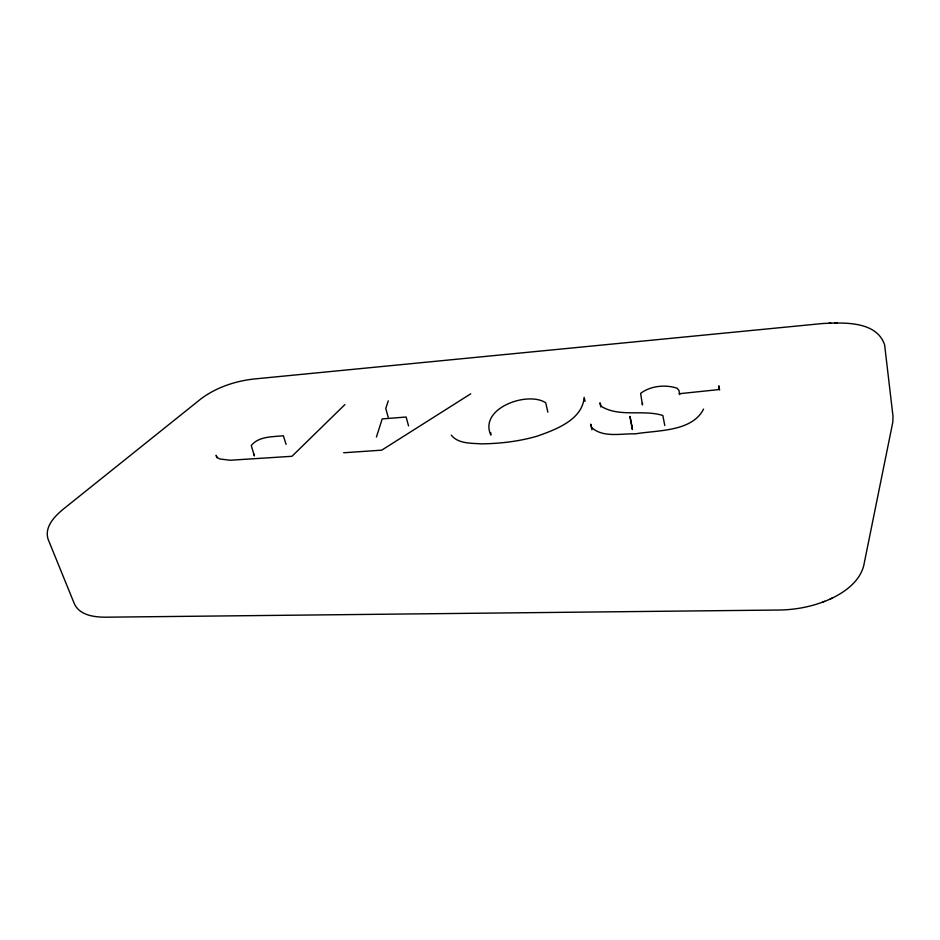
<?xml version="1.0" encoding="UTF-8"?>
<svg xmlns="http://www.w3.org/2000/svg" width="940" height="940" viewBox="0 0 940 940"><rect width="100%" height="100%" fill="white"/><g stroke="black" fill="none" stroke-linecap="round" stroke-linejoin="round"><path stroke-width="1.41" d="M642.514 402.99L642.431 404.905L640.61 393.366C650.48 385.858 665.45 384.296 677.129 388.244L678.962 390.464L679.738 394.647M703.555 409.088C691.957 432.048 657.201 430.109 635.334 433.869C621.164 433.399 603.163 438.04 591.671 427.547L590.743 424.175L591.953 429.791M376.423 437.03L382.204 418.911L406.115 417.019L408.559 425.926M388.279 400.863L385.764 408.524L388.208 417.231M344.91 404.564L291.976 456.288L230.136 460.248L219.737 458.955L217.105 457.404L216.094 455.289L216.929 457.757M470.717 393.825L381.722 450.166L343.664 452.763M832.593 597.934C846.047 591.284 859.701 581.038 863.695 565.81L892.812 422.13L893 416.267L884.611 344.839C876.55 320.752 843.415 322.526 822.794 323.513L253.236 379.079C234.695 381.276 216.282 387.491 201.195 398.666L64.883 507.87C55.707 515.179 43.992 526.306 48.105 539.255L74.284 603.609C79.547 615.418 94.258 617.169 105.703 617.192L779.225 610.025C797.602 609.755 815.967 605.854 832.593 597.934L830.208 598.956M822.759 602.117L824.627 601.318M679.033 393.743L718.559 389.618L718.877 385.799L719.605 390.029M829.15 323.043L830.76 322.984M834.779 322.89L837.047 322.808M451.247 435.161C458.356 443.939 471.116 443.104 481.304 443.856C500.068 443.645 518.868 441.436 536.928 436.231C555.352 429.78 582.471 419.933 584.163 397.279M286.089 444.362L283.351 435.737C272.506 436.959 258.77 436.16 251.262 445.525L254.388 455.923L254.094 454.149M547.867 412.166L545.729 402.837C528.198 390.77 478.519 408.019 490.833 435.091L490.727 432.623M584.457 398.619L585.044 401.321M600.801 406.914L599.932 402.802L601.236 406.339C619.554 417.666 643.301 409.194 662.853 415.515L664.78 425.538M631.95 426.278L629.953 416.385L632.361 429.521L631.95 426.278"/></g></svg>
